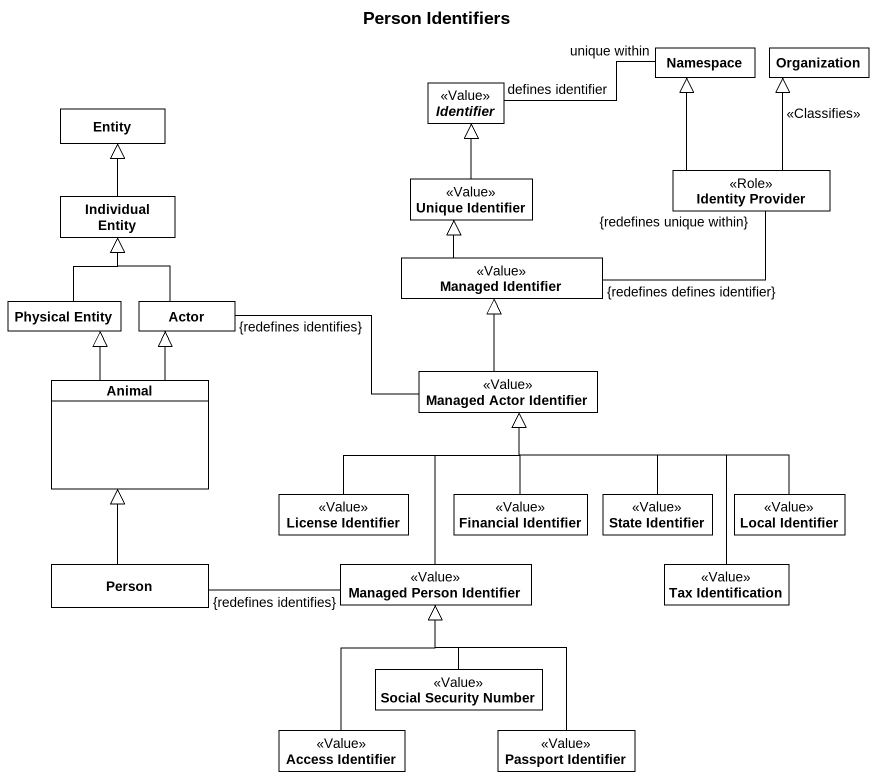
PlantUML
@startuml
title Person Identifiers
hide circle
hide empty members
class "Namespace" as Namespace_
class Organization
abstract class Identifier <<Value>>
class "Entity" as Entity_
class "Individual Entity" as Individual_Entity
class "Unique Identifier" as Unique_Identifier <<Value>>
class "Identity Provider" as Identity_Provider <<Role>>
class "Managed Identifier" as Managed_Identifier <<Value>>
class "Physical Entity" as Physical_Entity
class "Actor" as Actor_
class Animal
class "Managed Actor Identifier" as Managed_Actor_Identifier <<Value>>
class "License Identifier" as License_Identifier <<Value>>
class "Financial Identifier" as Financial_Identifier <<Value>>
class "State Identifier" as State_Identifier <<Value>>
class "Local Identifier" as Local_Identifier <<Value>>
class "Person" as Person_
class "Managed Person Identifier" as Managed_Person_Identifier <<Value>>
class "Tax Identification" as Tax_Identification <<Value>>
class "Social Security Number" as Social_Security_Number <<Value>>
class "Access Identifier" as Access_Identifier <<Value>>
class "Passport Identifier" as Passport_Identifier <<Value>>
Identifier "defines identifier" -right- "unique within" Namespace_
Individual_Entity -up-|> Entity_
Unique_Identifier -up-|> Identifier
Identity_Provider -up-|> Namespace_
Identity_Provider -up-|> Organization : <<Classifies>>
Identity_Provider "{redefines unique within}" -left- "{redefines defines identifier}" Managed_Identifier
Managed_Identifier -up-|> Unique_Identifier
Physical_Entity -up-|> Individual_Entity
Actor_ -up-|> Individual_Entity
Actor_ "{redefines identifies}" -right- Managed_Actor_Identifier
Animal -up-|> Physical_Entity
Animal -up-|> Actor_
Managed_Actor_Identifier -up-|> Managed_Identifier
License_Identifier -up-|> Managed_Actor_Identifier
Financial_Identifier -up-|> Managed_Actor_Identifier
State_Identifier -up-|> Managed_Actor_Identifier
Local_Identifier -left-|> Managed_Actor_Identifier
Person_ -up-|> Animal
Managed_Person_Identifier -up-|> Managed_Actor_Identifier
Managed_Person_Identifier -left- "{redefines identifies}" Person_
Tax_Identification -up-|> Managed_Actor_Identifier
Social_Security_Number -up-|> Managed_Person_Identifier
Access_Identifier -up-|> Managed_Person_Identifier
Passport_Identifier -up-|> Managed_Person_Identifier
@enduml
